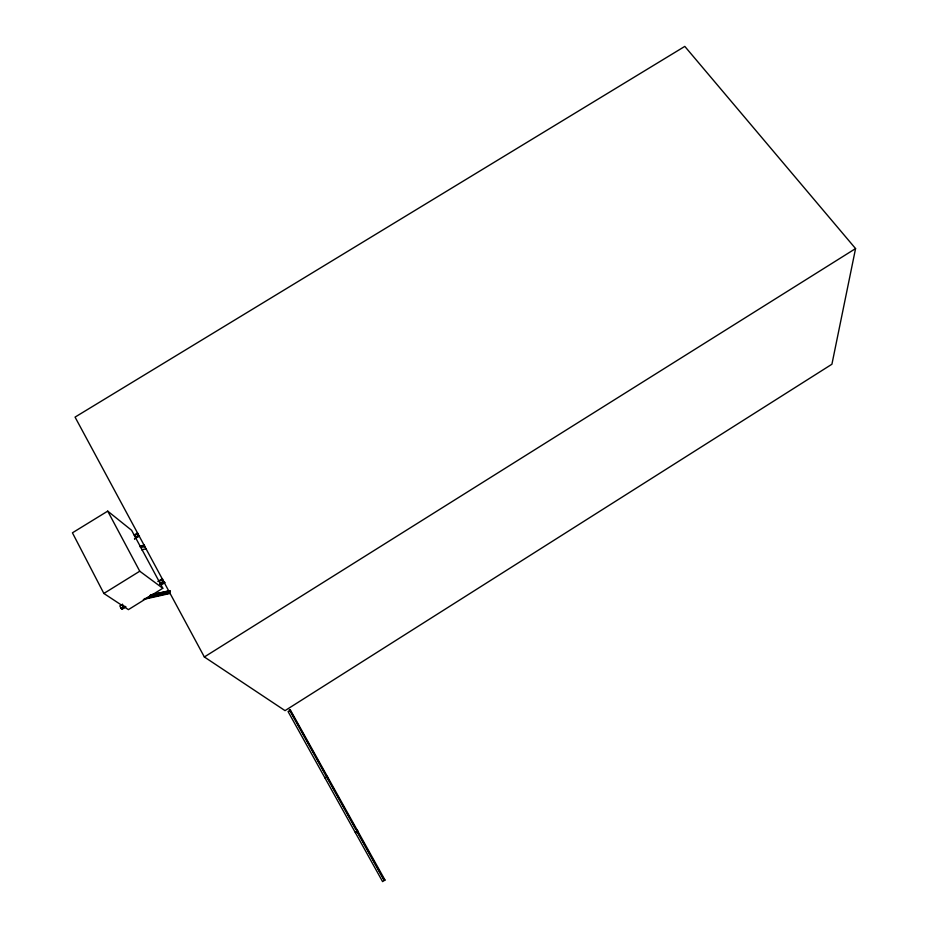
<?xml version="1.0" encoding="UTF-8"?>
<svg xmlns="http://www.w3.org/2000/svg" width="928" height="928" viewBox="0 0 928 928"><rect width="100%" height="100%" fill="white"/><g stroke="black" fill="none" stroke-linecap="round" stroke-linejoin="round"><path stroke-width="1.39" d="M855.57 248.576L831.917 364.228L285.035 710.628L204.346 656.966L75.052 417.113L684.806 46.4L855.57 248.576L204.346 656.966M356.828 831.024L357.396 831.291L355.958 828.727L357.698 831.094L355.32 832.625L357.779 831.128L356.828 831.024L384.088 880.034L384.992 880.046L382.58 881.6L288.074 711.556L290.464 710.164L384.992 880.046M290.464 710.164L289.432 709.839L326.424 776.353L327.41 776.55L325.067 778.047M355.656 828.913L327.561 778.395L327.317 776.504M103.866 593.456L139.757 571.219L162.783 588.271L128.4 609.638L103.866 593.456L72.43 532.811L107.718 511.131L131.602 530.282L162.783 588.271M157.853 581.508L161.46 579.269L163.328 582.134L161.46 579.269M125.964 606.854L122.299 609.128L121.104 608.35L119.816 605.88L122.415 604.453M159.036 581.531L162.852 579.35M160.37 583.213L162.771 581.717M123.552 606.622L121.092 608.142L122.299 609.128M160.335 583.782L164.012 581.496M121.104 608.35L124.793 606.065M159.732 584.373L164.036 581.694M122.136 608.826L124.584 607.306M161.46 584.802L165.138 582.517M134.316 534.934L136.752 533.426L138.608 536.256L136.752 533.426M134.398 535.688L138.028 533.449M135.592 537.312L138.04 535.804M134.467 538.82L139.304 535.827M134.606 538.936L139.444 535.943M144.722 598.595L168.362 593.317M143.353 599.43L169.789 593.514M150.533 594.918L170.01 590.591M150.406 595.126L169.882 590.8M149.28 596.286L170.01 591.67M148.062 596.901L170.172 591.971M141.636 549.828L145.94 548.808M140.14 546L144.397 545.177M140.302 546.29L144.548 545.467M140.372 547.485L144.838 546.754M384.088 880.034L289.722 709.665M326.424 776.353L327.561 778.395M289.432 709.839L290.081 710.28M107.718 511.131L139.757 571.219M122.461 604.244L123.749 606.715"/></g></svg>
